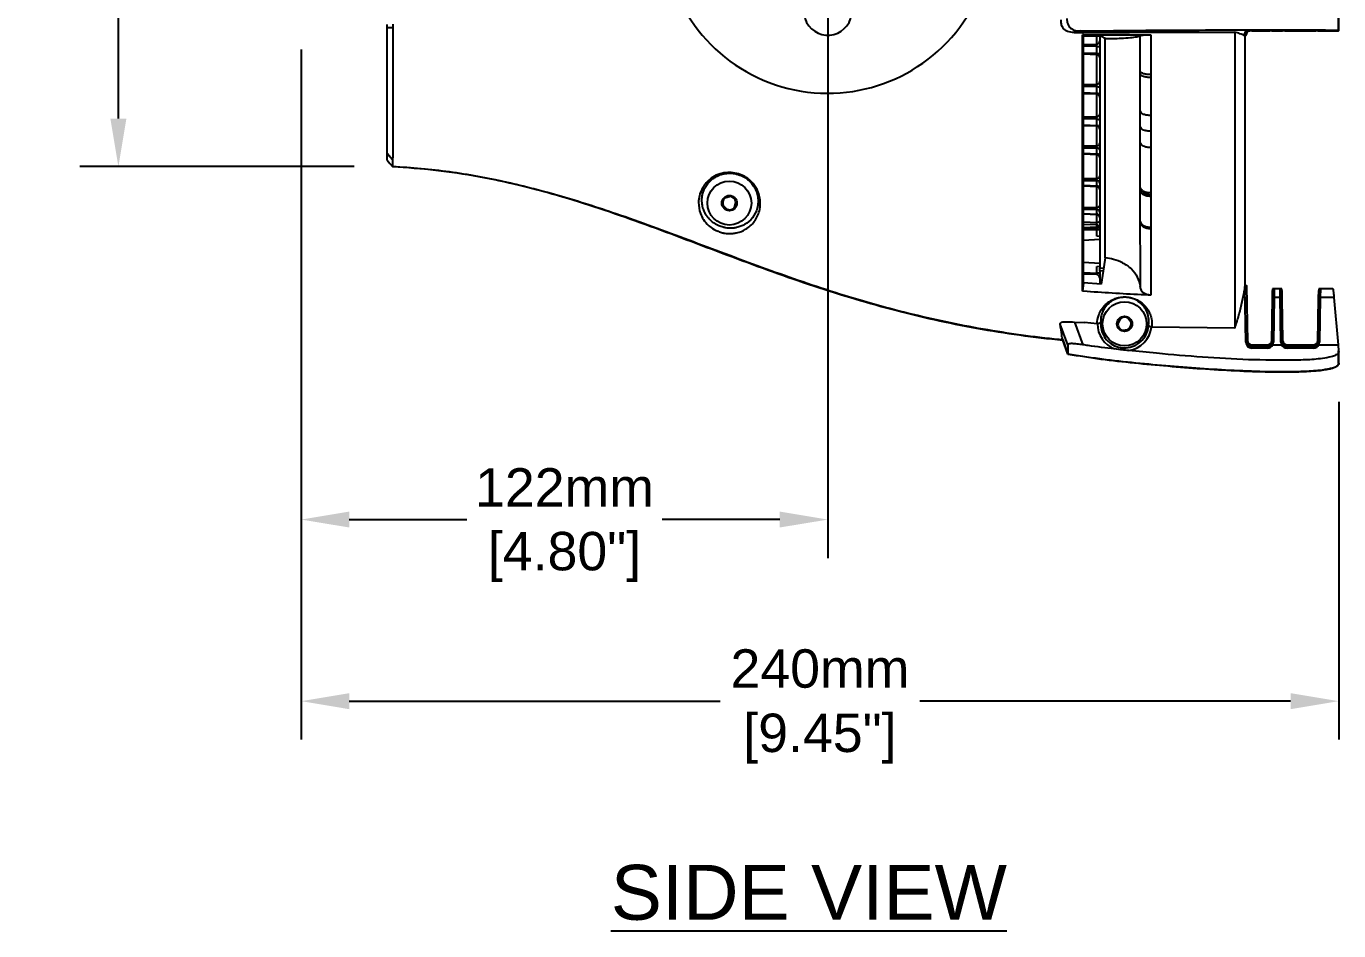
# Model space of a CAD drawing. Header units: inches. Extents: x 0.7 to 44.2, y 3.2 to 34.6.
# Drawn here: x 13.76 to 25.71, y 3.18 to 11.42 of the extents above; entities that cross this region are included whole.
import ezdxf
from ezdxf.enums import TextEntityAlignment as Align

# ---------------------------------------------------------------- set-up
doc = ezdxf.new("R2010")
doc.units = ezdxf.units.IN
doc.header["$MEASUREMENT"] = 0
doc.layers.add('DIM', color=1, linetype='Continuous')
doc.styles.add('Arial', font='arial.ttf')
doc.dimstyles.new('ETC EU Metric & ANSI.35 Stacked', dxfattribs={"dimscale": 2.666667, "dimtxt": 0.35, "dimasz": 0.4375, "dimexe": 0.35, "dimexo": 0.35, "dimgap": 0.116667, "dimtad": 0, "dimtih": 1, "dimtoh": 1, "dimdec": 0, "dimlfac": 25.4, "dimzin": 4, "dimdsep": 46, "dimtxsty": 'Arial', "dimcen": 0.175, "dimadec": 0, "dimazin": 0, "dimtfac": 0.75, "dimtdec": 0, "dimtofl": 0, "dimtmove": 0, "dimatfit": 3, "dimfxl": 1, "dimtolj": 1, "dimtzin": 0, "dimarcsym": 0})

# ---------------------------------------------------------------- blocks, each defined once
blk = doc.blocks.new('*D5')
at = {"layer": 'Defpoints', "color": 0, "transparency": 16777216}
for p in [(21.06, 12.306), (16.263, 11.555), (16.263, 6.923)]:
    blk.add_point(p, dxfattribs=at)
at = {"layer": 'DIM', "color": 0, "lineweight": -2, "transparency": 16777216}
for p, q in [((21.06, 11.956), (21.06, 6.573)), ((16.263, 11.205), (16.263, 6.573)), ((16.7, 6.923), (17.772, 6.923)), ((20.622, 6.923), (19.551, 6.923))]:
    blk.add_line(p, q, dxfattribs=at)
at = {"layer": 'DIM', "color": 0, "transparency": 16777216}
for points in [[(16.7, 6.996), (16.7, 6.851), (16.263, 6.923)], [(20.622, 6.996), (20.622, 6.851), (21.06, 6.923)]]:
    blk.add_solid(points, dxfattribs=at)
at = {"layer": 'DIM', "color": 0, "transparency": 16777216, "char_height": 0.35, "attachment_point": 5, "style": 'Arial'}
for s, insert in [('\\A1;122mm', (18.661, 7.216)), ('\\A1;[4.80"]', (18.661, 6.583))]:
    blk.add_mtext(s, dxfattribs=dict(at, insert=insert))
blk = doc.blocks.new('*D6')
at = {"layer": 'Defpoints', "color": 0, "transparency": 16777216}
for p in [(16.263, 11.555), (25.714, 8.346), (25.714, 5.269)]:
    blk.add_point(p, dxfattribs=at)
at = {"layer": 'DIM', "color": 0, "lineweight": -2, "transparency": 16777216}
for p, q in [((16.263, 11.205), (16.263, 4.919)), ((25.714, 7.996), (25.714, 4.919)), ((16.7, 5.269), (20.079, 5.269)), ((25.276, 5.269), (21.897, 5.269))]:
    blk.add_line(p, q, dxfattribs=at)
at = {"layer": 'DIM', "color": 0, "transparency": 16777216}
for points in [[(16.7, 5.342), (16.7, 5.196), (16.263, 5.269)], [(25.276, 5.342), (25.276, 5.196), (25.714, 5.269)]]:
    blk.add_solid(points, dxfattribs=at)
at = {"layer": 'DIM', "color": 0, "transparency": 16777216, "char_height": 0.35, "attachment_point": 5, "style": 'Arial'}
for s, insert in [('\\A1;240mm', (20.988, 5.564)), ('\\A1;[9.45"]', (20.988, 4.928))]:
    blk.add_mtext(s, dxfattribs=dict(at, insert=insert))
blk = doc.blocks.new('*D9')
at = {"layer": 'Defpoints', "color": 0, "transparency": 16777216}
for p in [(14.597, 14.473), (17.095, 14.473), (17.095, 10.138)]:
    blk.add_point(p, dxfattribs=at)
at = {"layer": 'DIM', "color": 0, "lineweight": -2, "transparency": 16777216}
for p, q in [((16.745, 14.473), (14.247, 14.473)), ((14.597, 14.035), (14.597, 12.942)), ((14.597, 10.576), (14.597, 11.669)), ((16.745, 10.138), (14.247, 10.138))]:
    blk.add_line(p, q, dxfattribs=at)
at = {"layer": 'DIM', "color": 0, "transparency": 16777216}
for points in [[(14.524, 14.035), (14.67, 14.035), (14.597, 14.473)], [(14.524, 10.576), (14.67, 10.576), (14.597, 10.138)]]:
    blk.add_solid(points, dxfattribs=at)
at = {"layer": 'DIM', "color": 0, "transparency": 16777216, "char_height": 0.35, "attachment_point": 5, "style": 'Arial'}
for s, insert in [('\\A1;110mm', (14.597, 12.601)), ('\\A1;[4.33"]', (14.597, 11.965))]:
    blk.add_mtext(s, dxfattribs=dict(at, insert=insert))

msp = doc.modelspace()

# ---------------------------------------------------------------- linework, layer by layer
for p, q in [((25.713, 11.377), (25.713, 13.234)), ((25.714, 11.377), (25.714, 13.235)), ((17.044, 11.403), (17.044, 11.432)), ((17.098, 11.403), (17.044, 11.403)), ((23.365, 11.374), (23.305, 11.359)), ((24.852, 11.333), (24.867, 11.371)), ((24.864, 11.339), (24.878, 11.374)), ((24.882, 11.371), (24.865, 11.33)), ((24.922, 11.376), (25.065, 11.376)), ((24.922, 11.376), (25.065, 11.376)), ((24.922, 11.376), (24.922, 11.376)), ((24.922, 11.376), (24.922, 11.375)), ((24.922, 11.375), (25.065, 11.375)), ((25.065, 11.376), (25.065, 11.376)), ((25.065, 11.375), (25.065, 11.376)), ((25.104, 11.375), (25.065, 11.375)), ((25.104, 11.375), (25.203, 11.375)), ((25.242, 11.375), (25.203, 11.375)), ((25.242, 11.376), (25.485, 11.376)), ((25.242, 11.376), (25.485, 11.376)), ((25.242, 11.376), (25.242, 11.376)), ((25.242, 11.376), (25.242, 11.375)), ((25.485, 11.375), (25.242, 11.375)), ((25.485, 11.376), (25.485, 11.376)), ((25.485, 11.375), (25.485, 11.376)), ((25.524, 11.375), (25.485, 11.375)), ((25.524, 11.375), (25.711, 11.375)), ((25.713, 11.377), (25.711, 11.375)), ((23.388, 11.337), (23.381, 11.337)), ((23.388, 11.329), (23.381, 11.337)), ((23.388, 11.329), (23.388, 11.337)), ((23.388, 11.329), (23.549, 11.33)), ((23.388, 11.251), (23.509, 11.253)), ((23.509, 11.253), (23.509, 11.33)), ((23.538, 11.33), (23.538, 9.214)), ((24.002, 11.339), (24.003, 10.976)), ((24.863, 9.056), (24.863, 11.336)), ((24.865, 11.33), (24.863, 11.33)), ((23.388, 11.175), (23.509, 11.17)), ((23.388, 11.166), (23.51, 11.16)), ((23.509, 11.17), (23.509, 11.234)), ((23.509, 10.888), (23.509, 11.16)), ((23.388, 10.887), (23.509, 10.888)), ((24.003, 10.95), (24.003, 10.604)), ((23.388, 10.813), (23.509, 10.808)), ((23.388, 10.805), (23.51, 10.8)), ((23.509, 10.808), (23.509, 10.868)), ((23.509, 10.592), (23.509, 10.8)), ((23.388, 10.591), (23.509, 10.592)), ((23.509, 10.514), (23.509, 10.572)), ((23.388, 10.52), (23.509, 10.514)), ((23.388, 10.514), (23.51, 10.508)), ((23.509, 10.328), (23.509, 10.508)), ((23.388, 10.327), (23.509, 10.328)), ((23.509, 10.253), (23.509, 10.307)), ((17.095, 10.199), (17.044, 10.256)), ((17.044, 10.196), (17.044, 10.256)), ((17.044, 10.242), (17.044, 10.226)), ((17.095, 10.199), (17.095, 10.139)), ((23.388, 10.259), (23.509, 10.253)), ((23.388, 10.254), (23.51, 10.248)), ((23.509, 10.031), (23.509, 10.248)), ((23.388, 10.031), (23.509, 10.031)), ((23.388, 9.968), (23.509, 9.962)), ((23.388, 9.964), (23.51, 9.958)), ((23.509, 9.962), (23.509, 10.01)), ((23.509, 9.767), (23.509, 9.958)), ((20.123, 9.851), (20.112, 9.848)), ((20.172, 9.866), (20.123, 9.851)), ((20.211, 9.768), (20.223, 9.818)), ((20.096, 9.793), (20.096, 9.794)), ((20.102, 9.788), (20.107, 9.783)), ((20.107, 9.783), (20.144, 9.748)), ((20.144, 9.748), (20.145, 9.747)), ((20.155, 9.745), (20.145, 9.747)), ((20.155, 9.737), (20.145, 9.747)), ((20.155, 9.737), (20.155, 9.737)), ((23.388, 9.768), (23.509, 9.767)), ((23.388, 9.711), (23.509, 9.705)), ((23.388, 9.708), (23.51, 9.703)), ((23.509, 9.705), (23.509, 9.747)), ((23.509, 9.63), (23.509, 9.703)), ((23.388, 9.634), (23.509, 9.63)), ((23.509, 9.607), (23.388, 9.611)), ((23.388, 9.584), (23.509, 9.588)), ((23.388, 9.574), (23.509, 9.578)), ((23.509, 9.588), (23.509, 9.607)), ((23.511, 9.563), (23.388, 9.559)), ((23.388, 9.467), (23.538, 9.476)), ((23.538, 9.563), (23.511, 9.563)), ((23.511, 9.504), (23.511, 9.563)), ((23.538, 9.501), (23.511, 9.504)), ((23.538, 9.255), (23.388, 9.264)), ((23.511, 9.228), (23.538, 9.23)), ((23.511, 9.168), (23.511, 9.228)), ((23.538, 9.214), (23.573, 9.216)), ((23.388, 9.173), (23.511, 9.168)), ((23.509, 9.154), (23.388, 9.158)), ((23.538, 9.168), (23.511, 9.168)), ((23.568, 9.188), (23.538, 9.186)), ((23.538, 9.186), (23.538, 9.068)), ((23.388, 9.079), (23.381, 9.003)), ((23.549, 9.067), (23.388, 9.079)), ((24.859, 9.037), (24.863, 9.058)), ((24.868, 8.539), (24.859, 9.037)), ((24.874, 9.055), (24.883, 8.538)), ((25.111, 8.944), (25.112, 9.011)), ((25.127, 9.026), (25.112, 9.026)), ((25.112, 9.024), (25.112, 9.026)), ((25.112, 9.024), (25.112, 9.011)), ((25.12, 9.024), (25.112, 9.024)), ((25.127, 9.026), (25.126, 8.947)), ((25.18, 9.026), (25.127, 9.026)), ((25.194, 9.026), (25.18, 9.026)), ((25.181, 8.947), (25.18, 9.026)), ((25.195, 9.024), (25.187, 9.024)), ((25.194, 9.026), (25.195, 9.024)), ((25.195, 9.011), (25.195, 9.024)), ((25.195, 9.011), (25.196, 8.944)), ((25.531, 8.944), (25.532, 9.011)), ((25.547, 9.026), (25.532, 9.026)), ((25.532, 9.024), (25.532, 9.026)), ((25.532, 9.024), (25.532, 9.011)), ((25.54, 9.024), (25.532, 9.024)), ((25.547, 9.026), (25.546, 8.947)), ((25.661, 9.026), (25.547, 9.026)), ((25.104, 8.538), (25.111, 8.944)), ((25.126, 8.947), (25.119, 8.54)), ((25.181, 8.947), (25.126, 8.947)), ((25.188, 8.54), (25.181, 8.947)), ((25.196, 8.944), (25.203, 8.538)), ((25.196, 8.934), (25.203, 8.555)), ((25.524, 8.538), (25.531, 8.944)), ((25.546, 8.947), (25.539, 8.54)), ((25.67, 8.947), (25.546, 8.947)), ((25.67, 8.947), (25.708, 8.516)), ((23.724, 8.752), (23.703, 8.705)), ((23.726, 8.758), (23.724, 8.752)), ((23.73, 8.765), (23.73, 8.766)), ((23.793, 8.759), (23.786, 8.768)), ((23.823, 8.717), (23.793, 8.759)), ((23.247, 8.514), (23.177, 8.704)), ((23.308, 8.722), (23.383, 8.515)), ((23.308, 8.722), (23.398, 8.717)), ((23.514, 8.706), (23.398, 8.717)), ((23.515, 8.706), (23.514, 8.706)), ((23.696, 8.691), (23.703, 8.705)), ((23.696, 8.691), (23.696, 8.691)), ((23.703, 8.705), (23.702, 8.704)), ((23.704, 8.694), (23.702, 8.704)), ((23.743, 8.648), (23.794, 8.653)), ((24.011, 8.676), (24.01, 8.676)), ((24.767, 8.666), (24.011, 8.676)), ((23.2, 8.559), (23.247, 8.431)), ((23.247, 8.431), (23.2, 8.558)), ((23.247, 8.514), (23.247, 8.431)), ((24.923, 8.516), (24.923, 8.498)), ((24.923, 8.516), (25.064, 8.516)), ((24.923, 8.498), (24.923, 8.484)), ((24.923, 8.498), (25.064, 8.498)), ((25.064, 8.498), (25.064, 8.516)), ((25.064, 8.498), (25.064, 8.484)), ((25.113, 8.516), (25.193, 8.516)), ((25.243, 8.516), (25.243, 8.498)), ((25.243, 8.516), (25.484, 8.516)), ((25.243, 8.484), (25.243, 8.498)), ((25.243, 8.498), (25.484, 8.498)), ((25.484, 8.498), (25.484, 8.516)), ((25.484, 8.484), (25.484, 8.498)), ((25.533, 8.516), (25.708, 8.516)), ((25.708, 8.516), (25.713, 8.458)), ((25.708, 8.516), (25.713, 8.459)), ((25.064, 8.484), (24.923, 8.484)), ((25.484, 8.484), (25.243, 8.484)), ((25.713, 8.351), (25.713, 8.459)), ((25.714, 8.346), (25.714, 8.453)), ((25.714, 8.346), (25.714, 8.346))]:
    msp.add_line(p, q)
at = {"flags": 128}
for points in [[(17.098, 11.435), (17.098, 11.419), (17.098, 11.403)], [(23.509, 11.234), (23.508, 11.234), (23.389, 11.232), (23.388, 11.232)], [(23.509, 11.234), (23.515, 11.234), (23.521, 11.233), (23.526, 11.233), (23.53, 11.231), (23.534, 11.23), (23.536, 11.228), (23.538, 11.226), (23.538, 11.224)], [(23.509, 11.17), (23.515, 11.17), (23.521, 11.169), (23.526, 11.168), (23.53, 11.167), (23.534, 11.165), (23.536, 11.163), (23.538, 11.162), (23.538, 11.16)], [(23.509, 10.868), (23.508, 10.868), (23.389, 10.867), (23.388, 10.867)], [(23.509, 10.868), (23.515, 10.868), (23.521, 10.867), (23.526, 10.866), (23.53, 10.864), (23.534, 10.862), (23.536, 10.86), (23.538, 10.858), (23.538, 10.855)], [(23.509, 10.808), (23.515, 10.807), (23.521, 10.806), (23.526, 10.805), (23.53, 10.803), (23.534, 10.801), (23.536, 10.799), (23.538, 10.796), (23.538, 10.794)], [(23.509, 10.572), (23.508, 10.572), (23.389, 10.57), (23.388, 10.57)], [(23.509, 10.572), (23.515, 10.571), (23.521, 10.57), (23.526, 10.569), (23.53, 10.567), (23.534, 10.564), (23.536, 10.562), (23.538, 10.559), (23.538, 10.556)], [(23.509, 10.514), (23.515, 10.514), (23.521, 10.513), (23.526, 10.511), (23.53, 10.509), (23.534, 10.507), (23.536, 10.504), (23.538, 10.501), (23.538, 10.498)], [(23.509, 10.307), (23.508, 10.307), (23.389, 10.306), (23.388, 10.306)], [(23.538, 10.288), (23.538, 10.292), (23.536, 10.295), (23.534, 10.298), (23.53, 10.301), (23.526, 10.303), (23.521, 10.305), (23.515, 10.306), (23.509, 10.307)], [(17.044, 10.196), (17.057, 10.181), (17.07, 10.167), (17.095, 10.139)], [(17.095, 10.138), (17.082, 10.153), (17.07, 10.167), (17.044, 10.195)], [(23.538, 10.234), (23.538, 10.238), (23.536, 10.242), (23.534, 10.245), (23.53, 10.248), (23.526, 10.25), (23.521, 10.252), (23.515, 10.253), (23.509, 10.253)], [(23.509, 10.01), (23.508, 10.01), (23.389, 10.01), (23.388, 10.01)], [(23.509, 9.747), (23.508, 9.747), (23.389, 9.747), (23.388, 9.747)], [(23.509, 9.767), (23.515, 9.768), (23.521, 9.769), (23.526, 9.771), (23.53, 9.773), (23.534, 9.776), (23.536, 9.779), (23.538, 9.782), (23.538, 9.786)], [(23.509, 9.63), (23.515, 9.63), (23.521, 9.631), (23.526, 9.632), (23.53, 9.634), (23.534, 9.637), (23.536, 9.639), (23.538, 9.642), (23.538, 9.645)], [(23.587, 9.307), (23.574, 9.224), (23.549, 9.067)]]:
    msp.add_lwpolyline(points, dxfattribs=at)
for centre, radius in [((20.163, 9.806), 0.2), ((20.163, 9.806), 0.0693), ((23.763, 8.706), 0.2), ((23.763, 8.706), 0.0693)]:
    msp.add_circle(centre, radius)
for centre, radius, start, end in [((21.06, 12.306), 1.5, 114.8712, 330.0736), ((21.06, 11.556), 0.22, 132.9478, 0), ((24.867, 11.386), 0.015, 269.8104, 296.8489), ((23.509, 11.282), 0.0291, 270.2169, 358.2715), ((23.508, 11.13), 0.03, 0.008, 87.5792), ((23.51, 10.917), 0.0284, 268.7683, 356.6973), ((23.508, 10.769), 0.03, 0.0044, 87.4228), ((23.511, 10.62), 0.0277, 267.2229, 354.8153), ((23.508, 10.478), 0.03, 0.0007, 87.3047), ((23.512, 10.355), 0.0271, 265.5316, 352.4563), ((23.508, 10.218), 0.03, 0.0075, 87.3341), ((23.513, 10.057), 0.0264, 263.2641, 348.612), ((23.512, 9.983), 0.0264, 11.0473, 96.5567), ((23.512, 9.935), 0.0265, 10.3163, 96.1586), ((23.508, 9.928), 0.03, 0.0053, 87.3004), ((20.163, 9.806), 0.0608, 131.2536, 201.6158), ((20.163, 9.806), 0.0608, 11.2536, 81.6158), ((20.163, 9.806), 0.0608, 251.2536, 261.7584), ((20.163, 9.806), 0.0608, 261.7584, 307.3969), ((20.163, 9.806), 0.0608, 307.3969, 321.6158), ((23.511, 9.719), 0.0271, 7.2934, 94.3007), ((23.511, 9.678), 0.0273, 6.7571, 93.9324), ((23.508, 9.672), 0.03, 0.001, 87.2744), ((23.508, 9.577), 0.03, 0, 88), ((23.508, 9.608), 0.03, 272, 328.7141), ((23.422, 9.583), 0.0879, 356.6794, 3.3206), ((23.508, 9.124), 0.03, 0, 88), ((25.127, 9.011), 0.015, 91.9555, 179), ((25.18, 9.011), 0.015, 1, 90), ((25.547, 9.011), 0.015, 91.9555, 179), ((25.122, 8.927), 0.0206, 79.0391, 122.5308), ((25.185, 8.927), 0.0206, 57.4692, 100.9609), ((25.542, 8.927), 0.0206, 79.0391, 122.5308), ((23.763, 8.706), 0.0608, 60.5486, 130.9107), ((23.763, 8.706), 0.0608, 180.5486, 191.0534), ((23.763, 8.706), 0.0608, 191.0534, 236.6919), ((23.763, 8.706), 0.0608, 236.6919, 250.9107), ((23.763, 8.706), 0.0608, 300.5486, 10.9107), ((24.872, 8.495), 0.0441, 76.194, 95.8303), ((25.115, 8.52), 0.0206, 79.0391, 122.5308), ((25.192, 8.52), 0.0206, 57.4692, 100.9609), ((25.535, 8.52), 0.0206, 79.0391, 122.5308)]:
    msp.add_arc(centre, radius, start, end)
for centre, major_axis, ratio, start_param, end_param in [((24.922, 11.371), (0.055, 0), 0.087489, 1.889777, 3.106686), ((24.922, 11.371), (0.04, 0), 0.087489, 1.570796, 3.106686), ((24.922, 11.371), (0.055, 0), 0.087489, 1.570796, 1.889777), ((25.065, 11.371), (0.055, 0), 0.087489, 0.780315, 1.570796), ((25.065, 11.382), (0.04, 0), 0.19438, 4.712389, 5.246857), ((25.242, 11.371), (0.055, 0), 0.087489, 1.570796, 2.361278), ((25.242, 11.382), (0.04, 0), 0.19438, 4.177921, 4.712389), ((25.485, 11.371), (0.055, 0), 0.087489, 0.780315, 1.570796), ((25.485, 11.382), (0.04, 0), 0.19438, 4.712389, 5.246857), ((24.716, 12.306), (0, 4.386), 0.034921, 4.487958, 4.490867), ((23.508, 9.622), (-0.0011, 0.015), 0.122844, 3.128525, 5.245683), ((23.508, 9.608), (0.03, 0), 0.660425, 4.747296, 5.607396), ((23.508, 9.563), (0.0011, 0.015), 0.172257, 4.734033, 6.301787), ((23.508, 9.169), (-0.0011, 0.015), 0.172257, 3.12299, 4.690745), ((23.763, 8.708), (0, 0.248), 0.999995, 1.575882, 2.762669), ((23.763, 8.708), (0, 0.248), 0.999995, 3.29786, 4.583836), ((24.923, 8.54), (-0.0005, 0.0551), 0.998321, 1.578738, 3.132084), ((24.923, 8.556), (0.0007, -0.04), 0.999848, 4.712389, 6.265735), ((24.923, 8.538), (-0.0004, 0.0401), 0.997635, 1.578549, 3.131895), ((25.064, 8.556), (0.0007, 0.04), 0.999848, 3.159043, 4.712389), ((25.064, 8.538), (0.0004, 0.0401), 0.997635, 3.15129, 4.25611), ((25.064, 8.54), (0.0005, 0.0551), 0.998321, 3.151102, 4.274406), ((25.064, 8.538), (0.0004, 0.0402), 0.99464, 4.255547, 4.704073), ((25.064, 8.541), (0.0005, 0.0552), 0.996137, 4.240808, 4.70399), ((25.243, 8.541), (-0.0005, 0.0552), 0.996137, 1.579195, 2.042377), ((25.243, 8.54), (-0.0005, 0.0551), 0.998321, 2.00878, 3.132084), ((25.243, 8.556), (0.0007, -0.04), 0.999848, 4.712389, 6.265735), ((25.243, 8.538), (-0.0004, 0.0402), 0.99464, 1.579112, 2.027638), ((25.243, 8.538), (-0.0004, 0.0401), 0.997635, 2.027075, 3.131895), ((25.484, 8.556), (0.0007, 0.04), 0.999848, 3.159043, 4.712389), ((25.484, 8.538), (0.0004, 0.0401), 0.997635, 3.15129, 4.25611), ((25.484, 8.54), (0.0005, 0.0551), 0.998321, 3.151102, 4.274406), ((25.484, 8.538), (0.0004, 0.0402), 0.99464, 4.255547, 4.704073), ((25.484, 8.541), (0.0005, 0.0552), 0.996137, 4.240808, 4.70399)]:
    msp.add_ellipse(centre, major_axis=major_axis, ratio=ratio, start_param=start_param, end_param=end_param)
for points, knots in [([(23.237, 11.488), (23.238, 11.472), (23.24, 11.447), (23.255, 11.417), (23.271, 11.399), (23.292, 11.386), (23.324, 11.375), (23.349, 11.374), (23.365, 11.374)], [0, 0, 0, 0, 0.25235, 0.377437, 0.499872, 0.61838, 0.750648, 1, 1, 1, 1]), ([(17.044, 10.256), (17.044, 10.261), (17.044, 10.272), (17.044, 10.322), (17.044, 10.385), (17.044, 10.444), (17.044, 10.514), (17.044, 10.595), (17.044, 10.683), (17.044, 10.778), (17.044, 10.878), (17.044, 10.991), (17.044, 11.119), (17.044, 11.26), (17.044, 11.356), (17.044, 11.403)], [0, 0, 0, 0, 0.1246517, 0.2495122, 0.312065, 0.3744577, 0.4373065, 0.499614, 0.5621396, 0.6243824, 0.6868706, 0.7496045, 0.8317061, 0.916182, 1, 1, 1, 1]), ([(17.098, 11.403), (17.098, 11.33), (17.099, 11.184), (17.098, 10.966), (17.098, 10.789), (17.098, 10.655), (17.098, 10.56), (17.097, 10.474), (17.097, 10.398), (17.097, 10.335), (17.096, 10.269), (17.096, 10.216), (17.095, 10.205), (17.095, 10.199)], [0, 0, 0, 0, 0.122244, 0.245631, 0.369858, 0.432913, 0.496506, 0.560029, 0.624175, 0.687823, 0.751177, 0.876515, 1, 1, 1, 1]), ([(23.305, 11.359), (23.284, 11.36), (23.253, 11.362), (23.217, 11.382), (23.197, 11.406), (23.185, 11.438), (23.184, 11.462), (23.184, 11.475)], [0, 0, 0, 0, 0.319762, 0.471353, 0.623682, 0.801782, 1, 1, 1, 1]), ([(23.305, 11.359), (23.549, 11.36), (24.036, 11.362), (24.523, 11.363), (24.767, 11.363)], [0, 0, 0, 0, 0.499734, 1, 1, 1, 1]), ([(23.365, 11.374), (23.497, 11.375), (23.759, 11.378), (24.176, 11.381), (24.614, 11.383), (24.998, 11.384), (25.305, 11.384), (25.497, 11.384), (25.627, 11.382), (25.684, 11.381), (25.704, 11.38), (25.712, 11.379), (25.714, 11.378), (25.714, 11.377), (25.713, 11.377)], [0, 0, 0, 0, 0.166249, 0.332713, 0.525725, 0.718888, 0.815397, 0.912105, 0.960433, 0.979666, 0.986627, 0.990405, 0.994209, 1, 1, 1, 1]), ([(24.852, 11.333), (24.84, 11.338), (24.823, 11.346), (24.793, 11.356), (24.776, 11.361), (24.767, 11.363)], [0, 0, 0, 0, 0.525107, 0.762348, 1, 1, 1, 1]), ([(24.767, 11.363), (24.767, 11.281), (24.767, 11.118), (24.767, 10.878), (24.767, 10.643), (24.767, 10.398), (24.767, 10.148), (24.767, 9.898), (24.767, 9.664), (24.767, 9.448), (24.767, 9.249), (24.767, 9.083), (24.767, 8.947), (24.767, 8.837), (24.767, 8.741), (24.767, 8.691), (24.767, 8.666)], [0, 0, 0, 0, 0.064098, 0.128487, 0.19378, 0.259382, 0.338386, 0.417941, 0.496821, 0.57625, 0.6574, 0.73914, 0.803602, 0.868357, 0.934023, 1, 1, 1, 1]), ([(24.874, 11.373), (24.874, 11.373), (24.874, 11.373), (24.875, 11.374), (24.88, 11.374), (24.89, 11.375), (24.9, 11.376), (24.905, 11.376)], [0, 0, 0, 0, 0.036057, 0.163594, 0.367581, 0.659886, 1, 1, 1, 1]), ([(23.381, 9.003), (23.381, 9.066), (23.38, 9.191), (23.381, 9.397), (23.381, 9.604), (23.381, 9.807), (23.381, 10.03), (23.381, 10.269), (23.381, 10.52), (23.381, 10.781), (23.38, 11.053), (23.381, 11.242), (23.381, 11.337)], [0, 0, 0, 0, 0.126182, 0.253394, 0.345278, 0.437765, 0.532319, 0.627661, 0.71918, 0.811344, 0.905382, 1, 1, 1, 1]), ([(23.388, 11.337), (23.563, 11.338), (23.768, 11.339), (23.973, 11.339), (24.002, 11.339)], [0, 0, 0, 0, 0.85529, 1, 1, 1, 1]), ([(23.388, 10.682), (23.388, 10.787), (23.387, 10.997), (23.388, 11.218), (23.388, 11.329)], [0, 0, 0, 0, 0.4977043, 1, 1, 1, 1]), ([(23.509, 11.234), (23.51, 11.235), (23.51, 11.238), (23.51, 11.242), (23.51, 11.247), (23.51, 11.251), (23.51, 11.253), (23.509, 11.253)], [0, 0, 0, 0, 0.135806, 0.351767, 0.567479, 0.783477, 1, 1, 1, 1]), ([(23.549, 11.33), (23.556, 11.325), (23.569, 11.316), (23.582, 11.308), (23.588, 11.304)], [0, 0, 0, 0, 0.554691, 1, 1, 1, 1]), ([(23.587, 9.307), (23.587, 9.372), (23.587, 9.501), (23.587, 9.741), (23.587, 10.011), (23.587, 10.318), (23.587, 10.662), (23.587, 10.994), (23.587, 11.215), (23.587, 11.304)], [0, 0, 0, 0, 0.149394, 0.297018, 0.443893, 0.58991, 0.741935, 0.896209, 1, 1, 1, 1]), ([(23.588, 11.304), (23.613, 11.304), (23.662, 11.305), (23.742, 11.308), (23.82, 11.313), (23.883, 11.322), (23.898, 11.328), (23.906, 11.332)], [0, 0, 0, 0, 0.156245, 0.312097, 0.530035, 0.748221, 1, 1, 1, 1]), ([(23.906, 11.332), (23.91, 11.333), (23.915, 11.335), (23.937, 11.338), (23.963, 11.339), (23.986, 11.339), (24, 11.339), (24.002, 11.339)], [0, 0, 0, 0, 0.328462, 0.519292, 0.710659, 0.955287, 1, 1, 1, 1]), ([(23.906, 11.005), (23.906, 11.059), (23.906, 11.166), (23.906, 11.276), (23.906, 11.332)], [0, 0, 0, 0, 0.499763, 1, 1, 1, 1]), ([(24.858, 11.332), (24.856, 11.332), (24.854, 11.332), (24.852, 11.333), (24.852, 11.333)], [0, 0, 0, 0, 0.780788, 1, 1, 1, 1]), ([(24.864, 11.339), (24.864, 11.339), (24.863, 11.337), (24.862, 11.334), (24.859, 11.333), (24.858, 11.332)], [0, 0, 0, 0, 0.226303, 0.504791, 1, 1, 1, 1]), ([(23.51, 11.16), (23.51, 11.16), (23.51, 11.16), (23.51, 11.162), (23.51, 11.165), (23.51, 11.169), (23.509, 11.17)], [0, 0, 0, 0, 0.166993, 0.444192, 0.721758, 1, 1, 1, 1]), ([(24.003, 10.976), (23.99, 10.976), (23.966, 10.977), (23.935, 10.983), (23.914, 10.993), (23.909, 11.001), (23.906, 11.005)], [0, 0, 0, 0, 0.268003, 0.5, 0.731997, 1, 1, 1, 1]), ([(23.906, 10.979), (23.906, 10.984), (23.906, 10.992), (23.906, 11.001), (23.906, 11.005)], [0, 0, 0, 0, 0.500068, 1, 1, 1, 1]), ([(23.509, 10.868), (23.51, 10.869), (23.51, 10.872), (23.51, 10.876), (23.51, 10.881), (23.51, 10.886), (23.51, 10.888), (23.509, 10.888)], [0, 0, 0, 0, 0.135806, 0.351767, 0.567479, 0.783477, 1, 1, 1, 1]), ([(23.906, 10.642), (23.906, 10.697), (23.906, 10.808), (23.906, 10.922), (23.906, 10.979)], [0, 0, 0, 0, 0.4992303, 1, 1, 1, 1]), ([(24.003, 10.95), (23.99, 10.95), (23.966, 10.951), (23.935, 10.957), (23.914, 10.967), (23.909, 10.975), (23.906, 10.979)], [0, 0, 0, 0, 0.268013, 0.5, 0.731987, 1, 1, 1, 1]), ([(24.003, 10.976), (24.003, 10.971), (24.003, 10.963), (24.003, 10.954), (24.003, 10.95)], [0, 0, 0, 0, 0.499983, 1, 1, 1, 1]), ([(23.51, 10.8), (23.51, 10.8), (23.51, 10.799), (23.51, 10.801), (23.51, 10.803), (23.51, 10.806), (23.509, 10.808)], [0, 0, 0, 0, 0.069757, 0.379313, 0.689279, 1, 1, 1, 1]), ([(23.388, 10.165), (23.388, 10.233), (23.388, 10.369), (23.388, 10.546), (23.388, 10.652), (23.388, 10.682)], [0, 0, 0, 0, 0.4169813, 0.8380001, 1, 1, 1, 1]), ([(23.906, 10.501), (23.906, 10.524), (23.906, 10.571), (23.906, 10.618), (23.906, 10.642)], [0, 0, 0, 0, 0.499398, 1, 1, 1, 1]), ([(24.003, 10.604), (23.99, 10.604), (23.967, 10.605), (23.935, 10.613), (23.914, 10.626), (23.909, 10.636), (23.906, 10.642)], [0, 0, 0, 0, 0.26814, 0.5, 0.73186, 1, 1, 1, 1]), ([(23.509, 10.572), (23.51, 10.573), (23.51, 10.575), (23.51, 10.58), (23.51, 10.585), (23.51, 10.589), (23.51, 10.591), (23.509, 10.592)], [0, 0, 0, 0, 0.1358059, 0.3517673, 0.5674791, 0.7834768, 1, 1, 1, 1]), ([(24.003, 10.604), (24.003, 10.58), (24.003, 10.531), (24.003, 10.484), (24.003, 10.46)], [0, 0, 0, 0, 0.499467, 1, 1, 1, 1]), ([(23.51, 10.508), (23.51, 10.508), (23.51, 10.508), (23.51, 10.51), (23.51, 10.513), (23.509, 10.514)], [0, 0, 0, 0, 0.31856, 0.6588661, 1, 1, 1, 1]), ([(23.906, 10.356), (23.906, 10.38), (23.906, 10.428), (23.906, 10.476), (23.906, 10.501)], [0, 0, 0, 0, 0.499674, 1, 1, 1, 1]), ([(24.003, 10.46), (23.99, 10.46), (23.967, 10.461), (23.935, 10.47), (23.914, 10.483), (23.909, 10.495), (23.906, 10.501)], [0, 0, 0, 0, 0.268178, 0.5, 0.731822, 1, 1, 1, 1]), ([(24.003, 10.46), (24.003, 10.435), (24.003, 10.385), (24.003, 10.336), (24.003, 10.312)], [0, 0, 0, 0, 0.499294, 1, 1, 1, 1]), ([(23.509, 10.307), (23.51, 10.308), (23.51, 10.31), (23.51, 10.314), (23.51, 10.319), (23.51, 10.324), (23.51, 10.327), (23.509, 10.328)], [0, 0, 0, 0, 0.1358059, 0.3517673, 0.5674791, 0.7834768, 1, 1, 1, 1]), ([(23.906, 9.952), (23.906, 10.016), (23.906, 10.146), (23.906, 10.286), (23.906, 10.356)], [0, 0, 0, 0, 0.5009768, 1, 1, 1, 1]), ([(24.003, 10.312), (23.991, 10.312), (23.967, 10.313), (23.935, 10.322), (23.914, 10.337), (23.909, 10.35), (23.906, 10.356)], [0, 0, 0, 0, 0.268202, 0.5, 0.731798, 1, 1, 1, 1]), ([(24.003, 10.312), (24.003, 10.24), (24.003, 10.096), (24.003, 9.964), (24.003, 9.897)], [0, 0, 0, 0, 0.4973002, 1, 1, 1, 1]), ([(23.388, 9.079), (23.388, 9.141), (23.388, 9.267), (23.388, 9.463), (23.388, 9.645), (23.388, 9.806), (23.388, 9.978), (23.388, 10.103), (23.388, 10.165)], [0, 0, 0, 0, 0.228271, 0.45849, 0.592558, 0.726617, 0.863312, 1, 1, 1, 1]), ([(23.51, 10.248), (23.51, 10.248), (23.51, 10.248), (23.51, 10.25), (23.51, 10.252), (23.509, 10.253)], [0, 0, 0, 0, 0.240368, 0.619723, 1, 1, 1, 1]), ([(23.2, 8.559), (23.188, 8.56), (22.946, 8.584), (22.474, 8.649), (21.793, 8.794), (21.119, 8.985), (20.455, 9.217), (19.794, 9.468), (19.189, 9.692), (18.634, 9.871), (18.128, 10.001), (17.615, 10.099), (17.268, 10.125), (17.095, 10.139)], [0, 0, 0, 0, 0.005561, 0.115485, 0.225566, 0.33554, 0.447143, 0.5588, 0.670444, 0.752823, 0.835392, 0.917818, 1, 1, 1, 1]), ([(17.095, 10.138), (17.227, 10.132), (17.359, 10.121), (17.62, 10.091), (17.749, 10.072), (18.007, 10.025), (18.136, 9.997), (18.391, 9.936), (18.518, 9.901), (18.772, 9.826), (18.897, 9.786), (19.148, 9.702), (19.272, 9.658), (19.644, 9.523), (19.891, 9.428), (20.386, 9.243), (20.634, 9.152), (21.134, 8.984), (21.387, 8.907), (21.77, 8.805), (21.899, 8.774), (22.156, 8.716), (22.286, 8.69), (22.675, 8.62), (22.937, 8.584), (23.2, 8.558)], [0, 0, 0, 0, 0.0625, 0.0625, 0.125, 0.125, 0.1875, 0.1875, 0.25, 0.25, 0.3125, 0.3125, 0.375, 0.375, 0.5, 0.5, 0.625, 0.625, 0.75, 0.75, 0.8125, 0.8125, 0.875, 0.875, 1, 1, 1, 1]), ([(19.882, 9.811), (19.883, 9.831), (19.886, 9.873), (19.911, 9.936), (19.951, 9.991), (19.995, 10.033), (20.055, 10.067), (20.126, 10.085), (20.197, 10.085), (20.262, 10.069), (20.324, 10.038), (20.369, 9.998), (20.401, 9.956), (20.425, 9.912), (20.441, 9.861), (20.447, 9.797), (20.439, 9.736), (20.418, 9.681), (20.381, 9.622), (20.323, 9.569), (20.252, 9.538), (20.194, 9.529), (20.158, 9.527), (20.121, 9.531), (20.095, 9.537), (20.07, 9.545), (20.046, 9.554), (20.009, 9.574), (19.963, 9.609), (19.925, 9.655), (19.889, 9.724), (19.885, 9.777), (19.882, 9.811)], [0, 0, 0, 0, 0.050389, 0.105927, 0.13365, 0.162033, 0.191503, 0.21646, 0.236758, 0.257103, 0.27623, 0.301796, 0.320054, 0.338804, 0.369354, 0.400673, 0.450644, 0.492511, 0.5344, 0.620142, 0.681847, 0.702556, 0.725596, 0.735063, 0.744614, 0.751471, 0.758303, 0.769775, 0.799173, 0.852005, 0.905933, 1, 1, 1, 1]), ([(19.912, 9.832), (19.913, 9.816), (19.915, 9.785), (19.926, 9.746), (19.942, 9.713), (19.958, 9.688), (19.977, 9.664), (19.997, 9.644), (20.019, 9.626), (20.037, 9.614), (20.055, 9.605), (20.068, 9.598), (20.086, 9.591), (20.103, 9.586), (20.118, 9.582), (20.126, 9.581), (20.139, 9.579), (20.156, 9.577), (20.178, 9.576), (20.203, 9.578), (20.234, 9.583), (20.269, 9.594), (20.322, 9.619), (20.377, 9.669), (20.412, 9.734), (20.423, 9.792), (20.426, 9.829), (20.421, 9.874), (20.407, 9.92), (20.385, 9.961), (20.362, 9.991), (20.335, 10.017), (20.31, 10.036), (20.284, 10.051), (20.257, 10.062), (20.228, 10.071), (20.198, 10.077), (20.168, 10.079), (20.136, 10.077), (20.104, 10.072), (20.072, 10.062), (20.042, 10.047), (20.006, 10.025), (19.973, 9.994), (19.946, 9.957), (19.928, 9.921), (19.918, 9.888), (19.913, 9.858), (19.912, 9.84), (19.912, 9.832)], [0, 0, 0, 0, 0.047951, 0.096065, 0.126097, 0.156187, 0.180437, 0.204806, 0.219413, 0.234263, 0.239785, 0.245426, 0.251883, 0.25828, 0.262326, 0.266537, 0.267346, 0.276505, 0.287834, 0.299373, 0.32017, 0.35133, 0.382698, 0.467915, 0.554776, 0.579866, 0.605075, 0.635603, 0.6667, 0.684638, 0.702973, 0.715181, 0.727711, 0.736735, 0.745992, 0.755505, 0.765369, 0.77492, 0.784774, 0.796656, 0.808897, 0.823165, 0.837728, 0.865131, 0.893303, 0.921063, 0.949063, 0.974493, 1, 1, 1, 1]), ([(23.509, 10.01), (23.51, 10.01), (23.51, 10.012), (23.51, 10.017), (23.51, 10.022), (23.51, 10.027), (23.51, 10.029), (23.509, 10.031)], [0, 0, 0, 0, 0.135806, 0.351767, 0.567479, 0.783477, 1, 1, 1, 1]), ([(23.51, 9.958), (23.51, 9.958), (23.51, 9.957), (23.51, 9.959), (23.51, 9.961), (23.509, 9.962)], [0, 0, 0, 0, 0.113803, 0.556363, 1, 1, 1, 1]), ([(23.906, 9.934), (23.906, 9.937), (23.906, 9.943), (23.906, 9.949), (23.906, 9.952)], [0, 0, 0, 0, 0.500121, 1, 1, 1, 1]), ([(24.003, 9.897), (23.99, 9.898), (23.967, 9.899), (23.935, 9.91), (23.914, 9.929), (23.909, 9.944), (23.906, 9.952)], [0, 0, 0, 0, 0.268147, 0.5, 0.731853, 1, 1, 1, 1]), ([(23.906, 9.921), (23.906, 9.923), (23.906, 9.928), (23.906, 9.932), (23.906, 9.934)], [0, 0, 0, 0, 0.500076, 1, 1, 1, 1]), ([(24.003, 9.879), (23.99, 9.879), (23.967, 9.881), (23.935, 9.892), (23.914, 9.91), (23.909, 9.926), (23.906, 9.934)], [0, 0, 0, 0, 0.26814, 0.5, 0.73186, 1, 1, 1, 1]), ([(20.102, 9.788), (20.101, 9.792), (20.098, 9.803), (20.099, 9.821), (20.105, 9.838), (20.11, 9.846), (20.112, 9.848)], [0, 0, 0, 0, 0.187733, 0.528992, 0.869897, 1, 1, 1, 1]), ([(23.906, 9.645), (23.906, 9.689), (23.906, 9.778), (23.906, 9.874), (23.906, 9.921)], [0, 0, 0, 0, 0.499756, 1, 1, 1, 1]), ([(24.003, 9.866), (23.99, 9.867), (23.967, 9.868), (23.935, 9.879), (23.914, 9.898), (23.909, 9.913), (23.906, 9.921)], [0, 0, 0, 0, 0.268135, 0.5, 0.731865, 1, 1, 1, 1]), ([(24.003, 9.897), (24.003, 9.894), (24.003, 9.888), (24.003, 9.882), (24.003, 9.879)], [0, 0, 0, 0, 0.499818, 1, 1, 1, 1]), ([(24.003, 9.879), (24.003, 9.877), (24.003, 9.872), (24.003, 9.868), (24.003, 9.866)], [0, 0, 0, 0, 0.499879, 1, 1, 1, 1]), ([(24.003, 9.866), (24.003, 9.817), (24.003, 9.719), (24.003, 9.629), (24.003, 9.583)], [0, 0, 0, 0, 0.498778, 1, 1, 1, 1]), ([(20.2, 9.757), (20.195, 9.753), (20.185, 9.744), (20.169, 9.739), (20.159, 9.738), (20.155, 9.737)], [0, 0, 0, 0, 0.39594, 0.790953, 1, 1, 1, 1]), ([(23.509, 9.747), (23.51, 9.747), (23.51, 9.749), (23.51, 9.753), (23.51, 9.758), (23.51, 9.763), (23.51, 9.766), (23.509, 9.767)], [0, 0, 0, 0, 0.135806, 0.351767, 0.567479, 0.783477, 1, 1, 1, 1]), ([(23.51, 9.702), (23.51, 9.702), (23.51, 9.702), (23.51, 9.704), (23.509, 9.705)], [0, 0, 0, 0, 0.47786, 1, 1, 1, 1]), ([(23.906, 9.633), (23.906, 9.635), (23.906, 9.639), (23.906, 9.643), (23.906, 9.645)], [0, 0, 0, 0, 0.499892, 1, 1, 1, 1]), ([(24.003, 9.583), (23.99, 9.584), (23.966, 9.586), (23.935, 9.598), (23.914, 9.619), (23.909, 9.636), (23.906, 9.645)], [0, 0, 0, 0, 0.267963, 0.5, 0.732037, 1, 1, 1, 1]), ([(23.907, 9.043), (23.907, 9.099), (23.907, 9.21), (23.907, 9.407), (23.906, 9.558), (23.906, 9.633)], [0, 0, 0, 0, 0.334658, 0.668646, 1, 1, 1, 1]), ([(24.002, 9.571), (23.99, 9.572), (23.966, 9.573), (23.935, 9.586), (23.914, 9.607), (23.909, 9.624), (23.906, 9.633)], [0, 0, 0, 0, 0.267954, 0.5, 0.732046, 1, 1, 1, 1]), ([(24.002, 9.571), (24.002, 9.506), (24.002, 9.376), (24.001, 9.168), (24.001, 9.043), (24.001, 8.967)], [0, 0, 0, 0, 0.278622, 0.558638, 1, 1, 1, 1]), ([(24.003, 9.583), (24.003, 9.581), (24.002, 9.577), (24.002, 9.573), (24.002, 9.571)], [0, 0, 0, 0, 0.49997, 1, 1, 1, 1]), ([(23.538, 9.186), (23.538, 9.189), (23.538, 9.196), (23.538, 9.205), (23.538, 9.211), (23.538, 9.213), (23.538, 9.214)], [0, 0, 0, 0, 0.2791806, 0.5583888, 0.8370449, 1, 1, 1, 1]), ([(23.745, 9.263), (23.718, 9.274), (23.668, 9.295), (23.613, 9.303), (23.587, 9.307)], [0, 0, 0, 0, 0.533237, 1, 1, 1, 1]), ([(23.745, 9.263), (23.773, 9.246), (23.83, 9.212), (23.884, 9.133), (23.899, 9.075), (23.906, 9.047)], [0, 0, 0, 0, 0.3372568, 0.6750916, 1, 1, 1, 1]), ([(24.001, 8.967), (23.972, 8.968), (23.767, 8.977), (23.561, 8.99), (23.383, 9.003), (23.381, 9.003)], [0, 0, 0, 0, 0.141013, 0.988032, 1, 1, 1, 1]), ([(23.907, 9.043), (23.906, 9.044), (23.906, 9.045), (23.906, 9.046), (23.906, 9.047)], [0, 0, 0, 0, 0.560789, 1, 1, 1, 1]), ([(24.001, 8.967), (23.988, 8.968), (23.966, 8.97), (23.938, 8.984), (23.918, 9.005), (23.91, 9.026), (23.907, 9.04), (23.907, 9.043)], [0, 0, 0, 0, 0.2783895, 0.4750964, 0.6723777, 0.9232463, 1, 1, 1, 1]), ([(24.767, 8.666), (24.779, 8.701), (24.802, 8.772), (24.83, 8.881), (24.848, 8.969), (24.857, 9.021), (24.859, 9.037)], [0, 0, 0, 0, 0.292482, 0.584918, 0.877324, 1, 1, 1, 1]), ([(24.863, 9.058), (24.864, 9.058), (24.868, 9.057), (24.871, 9.057), (24.874, 9.056), (24.874, 9.055), (24.874, 9.055)], [0, 0, 0, 0, 0.255766, 0.511462, 0.768897, 1, 1, 1, 1]), ([(25.661, 9.025), (25.661, 9.025), (25.662, 9.026), (25.663, 9.016), (25.665, 8.996), (25.668, 8.971), (25.669, 8.953), (25.67, 8.947)], [0, 0, 0, 0, 0.109359, 0.355797, 0.602684, 0.8505, 1, 1, 1, 1]), ([(23.514, 8.706), (23.514, 8.708), (23.514, 8.732), (23.52, 8.773), (23.547, 8.832), (23.581, 8.876), (23.621, 8.909), (23.659, 8.929), (23.695, 8.943), (23.738, 8.951), (23.783, 8.951), (23.825, 8.944), (23.872, 8.928), (23.915, 8.902), (23.948, 8.871), (23.976, 8.835), (23.997, 8.795), (24.014, 8.737), (24.012, 8.7), (24.011, 8.676)], [0, 0, 0, 0, 0.008378, 0.155473, 0.238994, 0.323683, 0.383644, 0.413554, 0.444285, 0.479317, 0.503126, 0.52695, 0.557861, 0.606723, 0.65372, 0.701808, 0.774804, 0.848677, 1, 1, 1, 1]), ([(23.982, 8.698), (23.982, 8.705), (23.986, 8.728), (23.983, 8.776), (23.963, 8.832), (23.929, 8.876), (23.9, 8.904), (23.862, 8.927), (23.82, 8.942), (23.783, 8.948), (23.742, 8.948), (23.691, 8.938), (23.645, 8.915), (23.603, 8.881), (23.574, 8.842), (23.551, 8.79), (23.545, 8.752), (23.546, 8.728), (23.546, 8.725)], [0, 0, 0, 0, 0.045495, 0.176267, 0.309142, 0.354831, 0.40123, 0.447396, 0.475771, 0.497182, 0.518537, 0.550631, 0.607878, 0.665925, 0.747861, 0.831103, 0.976648, 1, 1, 1, 1]), ([(23.726, 8.758), (23.73, 8.76), (23.739, 8.767), (23.757, 8.772), (23.774, 8.772), (23.784, 8.769), (23.786, 8.768)], [0, 0, 0, 0, 0.1877334, 0.5289921, 0.8698966, 1, 1, 1, 1]), ([(23.177, 8.704), (23.178, 8.71), (23.178, 8.716), (23.188, 8.721), (23.19, 8.722)], [0, 0, 0, 0, 0.806102, 1, 1, 1, 1]), ([(23.2, 8.559), (23.197, 8.571), (23.191, 8.597), (23.182, 8.668), (23.177, 8.704)], [0, 0, 0, 0, 0.497038, 1, 1, 1, 1]), ([(23.19, 8.722), (23.196, 8.723), (23.209, 8.725), (23.25, 8.726), (23.284, 8.724), (23.308, 8.722)], [0, 0, 0, 0, 0.2498852, 0.4912029, 1, 1, 1, 1]), ([(23.546, 8.725), (23.546, 8.725), (23.546, 8.723), (23.544, 8.719), (23.54, 8.713), (23.532, 8.709), (23.524, 8.707), (23.518, 8.706), (23.515, 8.706)], [0, 0, 0, 0, 0.004188, 0.185039, 0.464894, 0.678105, 0.83879, 1, 1, 1, 1]), ([(23.546, 8.725), (23.546, 8.705), (23.545, 8.665), (23.567, 8.602), (23.608, 8.545), (23.67, 8.503), (23.742, 8.484), (23.816, 8.489), (23.885, 8.519), (23.939, 8.569), (23.974, 8.632), (23.979, 8.677), (23.982, 8.698)], [0, 0, 0, 0, 0.086757, 0.173516, 0.279356, 0.384819, 0.489772, 0.594334, 0.698791, 0.803472, 0.90861, 1, 1, 1, 1]), ([(23.73, 8.655), (23.724, 8.658), (23.712, 8.665), (23.702, 8.679), (23.698, 8.688), (23.696, 8.691)], [0, 0, 0, 0, 0.39594, 0.790953, 1, 1, 1, 1]), ([(24.01, 8.676), (24.007, 8.676), (24.001, 8.677), (23.993, 8.681), (23.986, 8.686), (23.982, 8.692), (23.982, 8.697), (23.982, 8.698), (23.982, 8.698)], [0, 0, 0, 0, 0.162483, 0.324403, 0.541055, 0.826074, 0.995794, 1, 1, 1, 1]), ([(23.383, 8.515), (23.366, 8.517), (23.339, 8.521), (23.306, 8.524), (23.284, 8.526), (23.266, 8.525), (23.25, 8.522), (23.248, 8.517), (23.247, 8.514)], [0, 0, 0, 0, 0.249401, 0.381889, 0.500347, 0.624131, 0.748941, 1, 1, 1, 1]), ([(23.672, 8.477), (23.592, 8.487), (23.495, 8.498), (23.399, 8.513), (23.383, 8.515)], [0, 0, 0, 0, 0.830866, 1, 1, 1, 1]), ([(25.113, 8.516), (25.111, 8.517), (25.108, 8.518), (25.104, 8.52), (25.101, 8.52), (25.1, 8.52), (25.1, 8.52), (25.1, 8.52), (25.1, 8.52)], [0, 0, 0, 0, 0.22898, 0.457957, 0.687044, 0.916548, 0.981387, 1, 1, 1, 1]), ([(25.113, 8.516), (25.113, 8.516), (25.113, 8.516), (25.113, 8.516), (25.113, 8.516)], [0, 0, 0, 0, 0.730559, 1, 1, 1, 1]), ([(25.193, 8.516), (25.194, 8.516), (25.194, 8.516), (25.194, 8.516), (25.194, 8.516)], [0, 0, 0, 0, 0.73095, 1, 1, 1, 1]), ([(25.207, 8.52), (25.207, 8.52), (25.207, 8.52), (25.207, 8.52), (25.206, 8.52), (25.203, 8.52), (25.199, 8.518), (25.196, 8.517), (25.194, 8.516)], [0, 0, 0, 0, 0.018613, 0.083452, 0.312956, 0.542043, 0.77102, 1, 1, 1, 1]), ([(25.533, 8.516), (25.531, 8.517), (25.528, 8.518), (25.524, 8.52), (25.521, 8.52), (25.52, 8.52), (25.52, 8.52), (25.52, 8.52), (25.52, 8.52)], [0, 0, 0, 0, 0.22898, 0.457957, 0.687044, 0.916548, 0.981387, 1, 1, 1, 1]), ([(25.533, 8.516), (25.533, 8.516), (25.533, 8.516), (25.533, 8.516), (25.533, 8.516)], [0, 0, 0, 0, 0.730559, 1, 1, 1, 1]), ([(23.247, 8.431), (23.347, 8.415), (23.548, 8.383), (23.954, 8.339), (24.465, 8.294), (24.948, 8.269), (25.273, 8.267), (25.422, 8.272), (25.521, 8.279), (25.587, 8.287), (25.631, 8.296), (25.663, 8.304), (25.687, 8.314), (25.702, 8.324), (25.71, 8.333), (25.714, 8.341), (25.714, 8.347), (25.713, 8.35), (25.713, 8.351)], [0, 0, 0, 0, 0.121955, 0.244149, 0.489152, 0.737948, 0.823119, 0.87935, 0.91673, 0.941804, 0.95883, 0.970575, 0.982129, 0.988558, 0.9929, 0.996147, 0.999406, 1, 1, 1, 1]), ([(25.713, 8.351), (25.714, 8.347), (25.714, 8.344), (25.713, 8.338), (25.711, 8.335), (25.707, 8.329), (25.705, 8.327), (25.7, 8.322), (25.697, 8.321), (25.689, 8.315), (25.683, 8.312), (25.671, 8.307), (25.664, 8.305), (25.646, 8.299), (25.633, 8.296), (25.607, 8.291), (25.594, 8.289), (25.556, 8.283), (25.53, 8.28), (25.478, 8.276), (25.452, 8.274), (25.374, 8.27), (25.322, 8.269), (25.217, 8.268), (25.165, 8.268), (25.009, 8.27), (24.905, 8.274), (24.697, 8.283), (24.593, 8.289), (24.385, 8.303), (24.281, 8.311), (24.074, 8.329), (23.97, 8.338), (23.763, 8.359), (23.659, 8.371), (23.504, 8.391), (23.453, 8.398), (23.349, 8.413), (23.298, 8.421), (23.247, 8.431)], [0, 0, 0, 0, 0.003906, 0.003906, 0.007812, 0.007812, 0.011719, 0.011719, 0.015625, 0.015625, 0.023437, 0.023437, 0.03125, 0.03125, 0.046875, 0.046875, 0.0625, 0.0625, 0.09375, 0.09375, 0.125, 0.125, 0.1875, 0.1875, 0.25, 0.25, 0.375, 0.375, 0.5, 0.5, 0.625, 0.625, 0.75, 0.75, 0.875, 0.875, 0.9375, 0.9375, 1, 1, 1, 1]), ([(23.802, 8.462), (23.782, 8.464), (23.739, 8.469), (23.695, 8.474), (23.672, 8.477)], [0, 0, 0, 0, 0.457064, 1, 1, 1, 1]), ([(25.713, 8.458), (25.714, 8.455), (25.714, 8.45), (25.711, 8.441), (25.703, 8.431), (25.676, 8.413), (25.596, 8.393), (25.469, 8.378), (25.224, 8.373), (24.891, 8.376), (24.473, 8.401), (24.11, 8.431), (23.886, 8.454), (23.802, 8.462)], [0, 0, 0, 0, 0.00411, 0.008227, 0.013747, 0.0238, 0.05799, 0.139423, 0.221126, 0.436987, 0.653016, 0.869037, 1, 1, 1, 1])]:
    msp.add_open_spline(points, degree=3, knots=knots)

# ---------------------------------------------------------------- texts
at = {"layer": 'DIM', "style": 'Arial'}
msp.add_text('%%USIDE VIEW', height=0.5, dxfattribs=at).set_placement((20.887, 3.278), align=Align.CENTER)

# ---------------------------------------------------------------- dimensions: what is measured, and where the dimension line sits
at = {"layer": 'DIM'}
dim = msp.add_linear_dim(base=(14.597, 14.473), p1=(17.095, 10.138), p2=(17.095, 14.473), angle=90, dimstyle='ETC EU Metric & ANSI.35 Stacked', override={"dimpost": 'mm\\X'}, dxfattribs=at)
dim.commit()
dim.dimension.update_dxf_attribs({"geometry": '*D9', "text_midpoint": (14.597, 12.306)})
for base, p1, p2, picture, middle in [((16.263, 6.923), (21.06, 12.306), (16.263, 11.555), '*D5', (18.661, 6.923)), ((25.714, 5.269), (16.263, 11.555), (25.714, 8.346), '*D6', (20.988, 5.269))]:
    dim = msp.add_linear_dim(base=base, p1=p1, p2=p2, dimstyle='ETC EU Metric & ANSI.35 Stacked', override={"dimpost": 'mm\\X'}, dxfattribs=at)
    dim.commit()
    dim.dimension.update_dxf_attribs({"geometry": picture, "text_midpoint": middle})

doc.saveas('drawing.dxf')
